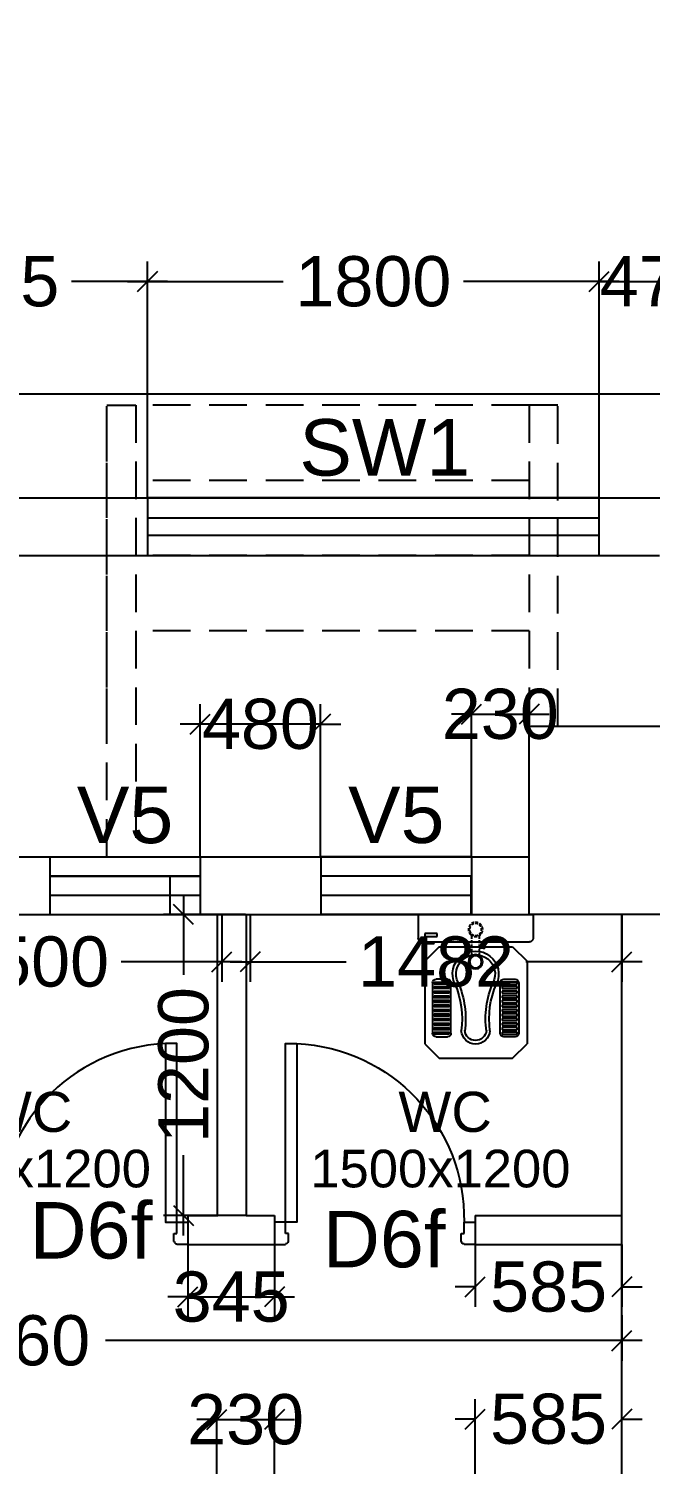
# Model space of a CAD drawing. Extents: x 6345096 to 6738923, y -6490958 to -6305885.
# Drawn here: x 6644146 to 6646623, y -6421835 to -6416114 of the extents above; entities that cross this region are included whole.
import ezdxf
from ezdxf.enums import TextEntityAlignment as Align

# ---------------------------------------------------------------- set-up
doc = ezdxf.new("R2010")
doc.units = 0
doc.header["$LTSCALE"] = 600
doc.header["$MEASUREMENT"] = 0
doc.header["$PDMODE"] = 35
doc.linetypes.add('DASHED', pattern=[0.75, 0.5, -0.25])
doc.linetypes.add('HIDDEN', pattern=[0.375, 0.25, -0.125])
doc.layers.get('0').update_dxf_attribs({"linetype": 'CONTINUOUS'})
doc.layers.get('Defpoints').update_dxf_attribs({"linetype": 'CONTINUOUS'})
for name, color, linetype in [('8', 8, 'CONTINUOUS'), ('DIM-TEXT', 8, 'CONTINUOUS'), ('DOOR', 32, 'CONTINUOUS'), ('Fixed Glass', 171, 'CONTINUOUS'), ('HS', 251, 'CONTINUOUS'), ('joinery', 7, 'CONTINUOUS'), ('LA-column', 3, 'CONTINUOUS'), ('Room Dim', 1, 'CONTINUOUS'), ('Staircase', 7, 'CONTINUOUS'), ('T Wall', 8, 'CONTINUOUS'), ('TEXT', 6, 'CONTINUOUS'), ('toi-fix', 46, 'CONTINUOUS'), ('Walls', 7, 'CONTINUOUS'), ('WIN', 151, 'CONTINUOUS'), ('Working Dim', 5, 'CONTINUOUS')]:
    doc.layers.add(name, color=color, linetype=linetype)
doc.styles.add('ari', font='arial.ttf')
doc.styles.add('ARIAL', font='arial.ttf')
doc.styles.add('RT', font='romant.shx')
doc.dimstyles.new('int. dim', dxfattribs={"dimtxt": 200, "dimasz": 80, "dimexe": 80, "dimexo": 0, "dimgap": 70, "dimtad": 0, "dimdec": 0, "dimzin": 12, "dimdsep": 46, "dimtxsty": 'ari', "dimblk": 'OBLIQUE', "dimcen": 2, "dimdle": 80, "dimclrd": 256, "dimclre": 256, "dimclrt": 6, "dimadec": 0, "dimazin": 0, "dimtfac": 1, "dimtdec": 0, "dimtix": 1, "dimtmove": 2, "dimatfit": 3, "dimfxl": 1, "dimtolj": 1, "dimtzin": 0, "dimlwd": -1, "dimlwe": -1, "dimarcsym": 0})
doc.dimstyles.new('TEXT', dxfattribs={"dimscale": 0, "dimtxt": 600, "dimasz": 300, "dimexe": 300, "dimexo": 30, "dimgap": 50, "dimtad": 0, "dimdec": 0, "dimzin": 0, "dimdsep": 46, "dimtxsty": 'RT', "dimblk": 'OBLIQUE', "dimcen": 0.09, "dimdle": 300, "dimclrd": 256, "dimclre": 256, "dimclrt": 170, "dimadec": 0, "dimazin": 0, "dimtfac": 1, "dimtdec": 0, "dimtofl": 0, "dimtmove": 2, "dimatfit": 3, "dimfxl": 1, "dimfrac": 2, "dimtolj": 1, "dimtzin": 0, "dimlwd": -1, "dimlwe": -1, "dimarcsym": 0})

# ---------------------------------------------------------------- blocks, each defined once
blk = doc.blocks.new('_Oblique')
at = {"color": 0, "linetype": 'ByBlock', "lineweight": -2}
blk.add_line((-0.5, -0.5), (0.5, 0.5), dxfattribs=at)
blk = doc.blocks.new('*D1284')
at = {"layer": 'Defpoints', "color": 0, "linetype": 'Continuous', "transparency": 16777216}
for p in [(6610879.4, -6414393.6, 22), (6651939.6, -6414394.7, -1), (6610879.4, -6415444.2)]:
    blk.add_point(p, dxfattribs=at)
at = {"layer": 'DIM-TEXT', "transparency": 16777216}
for p, q in [((6610879.4, -6414393.6), (6610879.4, -6415744.2)), ((6651939.6, -6414394.7), (6651939.6, -6415744.2)), ((6610579.4, -6415444.2), (6622377.9, -6415444.2)), ((6652239.6, -6415444.2), (6640441, -6415444.2))]:
    blk.add_line(p, q, dxfattribs=at)
at = {"layer": 'DIM-TEXT', "linetype": 'Continuous', "transparency": 16777216, "xscale": 300, "yscale": 300, "zscale": 300, "rotation": 180}
blk.add_blockref('_Oblique', (6610879.4, -6415444.2), dxfattribs=at)
at = {"layer": 'DIM-TEXT', "linetype": 'Continuous', "transparency": 16777216, "xscale": 300, "yscale": 300, "zscale": 300}
blk.add_blockref('_Oblique', (6651939.6, -6415444.2), dxfattribs=at)
at = {"layer": 'DIM-TEXT', "color": 170, "linetype": 'Continuous', "transparency": 16777216, "insert": (6631409.5, -6415444.2), "char_height": 750, "attachment_point": 5, "style": 'ari'}
blk.add_mtext('\\A1;{\\H1.067x;I.P. REGISTRATION & PHARMACY}', dxfattribs=at)
blk = doc.blocks.new('*D2385')
at = {"layer": 'Defpoints', "color": 0, "linetype": 'Continuous', "transparency": 16777216}
for p in [(6610879.6, -6417570.1), (6651939.6, -6418893.7, -2.1), (6610879.6, -6419423.7, -0.3)]:
    blk.add_point(p, dxfattribs=at)
at = {"layer": 'DIM-TEXT', "transparency": 16777216}
for p, q in [((6610879.6, -6419423.7), (6610879.6, -6417270.1)), ((6651939.6, -6418893.7), (6651939.6, -6417270.1)), ((6610579.6, -6417570.1), (6625608.3, -6417570.1)), ((6652239.6, -6417570.1), (6637210.9, -6417570.1))]:
    blk.add_line(p, q, dxfattribs=at)
at = {"layer": 'DIM-TEXT', "linetype": 'Continuous', "transparency": 16777216, "xscale": 300, "yscale": 300, "zscale": 300, "rotation": 180}
blk.add_blockref('_Oblique', (6610879.6, -6417570.1), dxfattribs=at)
at = {"layer": 'DIM-TEXT', "linetype": 'Continuous', "transparency": 16777216, "xscale": 300, "yscale": 300, "zscale": 300}
blk.add_blockref('_Oblique', (6651939.6, -6417570.1), dxfattribs=at)
at = {"layer": 'DIM-TEXT', "color": 170, "linetype": 'Continuous', "transparency": 16777216, "insert": (6631409.6, -6417570.1), "char_height": 750, "attachment_point": 5, "style": 'ari'}
blk.add_mtext('\\A1;{\\H1.067x;OPD - ORTHOPEDICS}', dxfattribs=at)
blk = doc.blocks.new('A$C782D609A')
at = {"layer": 'WIN', "linetype": 'Continuous'}
for p, q in [((-300, 230), (300, 230)), ((-300, 230), (-300, 0)), ((300, 230), (300, 0)), ((-300, 0), (300, 0))]:
    blk.add_line(p, q, dxfattribs=at)
at = {"layer": 'WIN', "linetype": 'DASHED', "ltscale": 300}
for p, q in [((-300, 153.3), (300, 153.3)), ((-300, 76.7), (300, 76.7))]:
    blk.add_line(p, q, dxfattribs=at)
blk = doc.blocks.new('*D2389')
at = {"layer": 'Defpoints', "color": 0, "transparency": 16777216}
for p in [(6644619.5, -6417121.5), (6643294.5, -6417983.7), (6644619.5, -6417983.7)]:
    blk.add_point(p, dxfattribs=at)
at = {"layer": 'Working Dim', "transparency": 16777216}
for p, q in [((6643294.5, -6417983.7), (6643294.5, -6417041.5)), ((6644619.5, -6417983.7), (6644619.5, -6417041.5)), ((6643214.5, -6417121.5), (6643597, -6417121.5)), ((6644699.5, -6417121.5), (6644317, -6417121.5))]:
    blk.add_line(p, q, dxfattribs=at)
at = {"layer": 'Working Dim', "transparency": 16777216, "xscale": 80, "yscale": 80, "zscale": 80, "rotation": 180}
blk.add_blockref('_Oblique', (6643294.5, -6417121.5), dxfattribs=at)
at = {"layer": 'Working Dim', "transparency": 16777216, "xscale": 80, "yscale": 80, "zscale": 80}
blk.add_blockref('_Oblique', (6644619.5, -6417121.5), dxfattribs=at)
at = {"layer": 'Working Dim', "color": 6, "transparency": 16777216, "insert": (6643957, -6417121.5), "char_height": 200, "attachment_point": 5, "style": 'ari'}
blk.add_mtext('\\A1;1325', dxfattribs=at)
blk = doc.blocks.new('*D2390')
at = {"layer": 'Defpoints', "color": 0, "transparency": 16777216}
for p in [(6646419.5, -6417121.5), (6644619.5, -6417983.7), (6646419.5, -6417983.7)]:
    blk.add_point(p, dxfattribs=at)
at = {"layer": 'Working Dim', "transparency": 16777216}
for p, q in [((6644619.5, -6417983.7), (6644619.5, -6417041.5)), ((6646419.5, -6417983.7), (6646419.5, -6417041.5)), ((6644539.5, -6417121.5), (6645160.6, -6417121.5)), ((6646499.5, -6417121.5), (6645878.4, -6417121.5))]:
    blk.add_line(p, q, dxfattribs=at)
at = {"layer": 'Working Dim', "transparency": 16777216, "xscale": 80, "yscale": 80, "zscale": 80, "rotation": 180}
blk.add_blockref('_Oblique', (6644619.5, -6417121.5), dxfattribs=at)
at = {"layer": 'Working Dim', "transparency": 16777216, "xscale": 80, "yscale": 80, "zscale": 80}
blk.add_blockref('_Oblique', (6646419.5, -6417121.5), dxfattribs=at)
at = {"layer": 'Working Dim', "color": 6, "transparency": 16777216, "insert": (6645519.5, -6417121.5), "char_height": 200, "attachment_point": 5, "style": 'ari'}
blk.add_mtext('\\A1;1800', dxfattribs=at)
blk = doc.blocks.new('*D2391')
at = {"layer": 'Defpoints', "color": 0, "transparency": 16777216}
for p in [(6646889.5, -6417121.5), (6646419.5, -6417983.7), (6646889.5, -6417983.7)]:
    blk.add_point(p, dxfattribs=at)
at = {"layer": 'Working Dim', "transparency": 16777216}
for p, q in [((6646419.5, -6417983.7), (6646419.5, -6417041.5)), ((6646889.5, -6417983.7), (6646889.5, -6417041.5)), ((6646419.5, -6417121.5), (6646339.5, -6417121.5)), ((6646419.5, -6417121.5), (6646889.5, -6417121.5)), ((6646889.5, -6417121.5), (6646969.5, -6417121.5))]:
    blk.add_line(p, q, dxfattribs=at)
at = {"layer": 'Working Dim', "transparency": 16777216, "xscale": 80, "yscale": 80, "zscale": 80}
blk.add_blockref('_Oblique', (6646419.5, -6417121.5), dxfattribs=at)
at = {"layer": 'Working Dim', "transparency": 16777216, "xscale": 80, "yscale": 80, "zscale": 80, "rotation": 180}
blk.add_blockref('_Oblique', (6646889.5, -6417121.5), dxfattribs=at)
at = {"layer": 'Working Dim', "color": 6, "transparency": 16777216, "insert": (6646654.5, -6417121.5), "char_height": 200, "attachment_point": 5, "style": 'ari'}
blk.add_mtext('\\A1;470', dxfattribs=at)
blk = doc.blocks.new('A$C2CD672AE')
at = {"layer": 'Staircase', "color": 8, "linetype": 'HIDDEN'}
for p, q in [((115821.1, 38810.2, 2.3), (114253.4, 38810.2, 2.3)), ((115821.1, 38510.2, 2.3), (114253.4, 38510.2, 2.3)), ((115821.1, 38210.2, 2.3), (114253.4, 38210.2, 2.3)), ((115821.1, 37910.2, 2.3), (114253.4, 37910.2, 2.3))]:
    blk.add_line(p, q, dxfattribs=at)
at = {"layer": 'Staircase', "color": 8, "linetype": 'HIDDEN', "elevation": 2.3}
for points in [[(114138.4, 37010.2), (114138.4, 38810.2), (114253.4, 38810.2), (114253.4, 37010.2)], [(114138.4, 37530.2), (114138.4, 38810.2), (114253.4, 38810.2), (114253.4, 37530.2)], [(115936.1, 37530.2), (115936.1, 38810.2), (115821.1, 38810.2), (115821.1, 37530.2)]]:
    blk.add_lwpolyline(points, dxfattribs=at)
at = {"layer": 'Walls', "color": 8, "linetype": 'HIDDEN'}
for p, q in [((113635.3, 37010.2), (114389.9, 37010.2)), ((114389.9, 36780.2), (114389.9, 37010.2)), ((115589.9, 37010.2), (115820.1, 37010.2)), ((115589.9, 36780.2), (115589.9, 37010.2)), ((113635.3, 36780.2), (114389.9, 36780.2)), ((115589.9, 36780.2), (115820.1, 36780.2))]:
    blk.add_line(p, q, dxfattribs=at)
blk = doc.blocks.new('Z$W@#1841')
at = {"layer": 'DOOR'}
for p, q in [((-267.6, -167.4), (-317.3, -167.4)), ((-317.3, -167.4), (-317.3, -267.4)), ((-267.6, -217.9), (-267.6, -167.4)), ((533, -217.9), (533, -167.4)), ((533, -167.4), (582.7, -167.4)), ((582.7, -167.4), (582.7, -267.4)), ((-254.1, -217.9), (-267.6, -217.9)), ((-254.1, -253.9), (-256.3, -253.9)), ((-254.1, -253.9), (-254.1, -217.9)), ((519.5, -253.9), (519.5, -217.9)), ((519.5, -217.9), (533, -217.9)), ((519.5, -253.9), (521.7, -253.9)), ((-317.3, -267.4), (-267.6, -267.4)), ((-267.6, -267.4), (-267.6, -265.2)), ((533, -267.4), (533, -265.2)), ((582.7, -267.4), (533, -267.4))]:
    blk.add_line(p, q, dxfattribs=at)
blk.add_lwpolyline([(482.5, 633.2), (482.5, -167.4), (533, -167.4), (533, 633.2)], close=True, dxfattribs=at)
at = {"layer": 'DOOR', "color": 145}
blk.add_arc((518.4, -152.1), 786.1, 92.61772, 181.11293, dxfattribs=at)
at = {"layer": 'DOOR'}
for centre, start, end in [((-267.6, -253.9), 270, 0), ((533, -253.9), 180, 270)]:
    blk.add_arc(centre, 11.2, start, end, dxfattribs=at)
blk = doc.blocks.new('A$C37B60793')
at = {"layer": 'toi-fix', "color": 8}
for p, q in [((0, 303.1), (127, 303.1)), ((0, -306.5), (0, 303.1)), ((146, -287.4), (146, 284.1)), ((171.2, 195), (247.4, 271.2)), ((247.4, 271.2), (685.9, 271.2)), ((762.1, 195), (685.9, 271.2)), ((171.2, -195.4), (171.2, 195)), ((343.3, 148.1), (343.3, 207.9)), ((358.5, 218.7), (358.5, 139.2)), ((369.5, 218.7), (358.5, 218.7)), ((362.3, 226.9), (630.5, 226.9)), ((369.5, 139.2), (369.5, 218.7)), ((382.7, 218.7), (382.7, 139.2)), ((393.7, 218.7), (382.7, 218.7)), ((393.7, 139.2), (393.7, 218.7)), ((406.9, 218.7), (406.9, 139.2)), ((417.9, 218.7), (406.9, 218.7)), ((417.9, 139.2), (417.9, 218.7)), ((431, 218.7), (431, 139.2)), ((442.1, 218.7), (431, 218.7)), ((442.1, 139.2), (442.1, 218.7)), ((455.2, 218.7), (455.2, 139.2)), ((466.3, 218.7), (455.2, 218.7)), ((466.3, 139.2), (466.3, 218.7)), ((479.4, 218.7), (479.4, 139.2)), ((490.5, 218.7), (479.4, 218.7)), ((490.5, 139.2), (490.5, 218.7)), ((503.6, 218.7), (503.6, 139.2)), ((514.6, 218.7), (503.6, 218.7)), ((514.6, 139.2), (514.6, 218.7)), ((527.8, 218.7), (527.8, 139.2)), ((538.8, 218.7), (527.8, 218.7)), ((538.8, 139.2), (538.8, 218.7)), ((552, 218.7), (552, 139.2)), ((563, 218.7), (552, 218.7)), ((563, 139.2), (563, 218.7)), ((576.2, 218.7), (576.2, 139.2)), ((587.2, 218.7), (576.2, 218.7)), ((587.2, 139.2), (587.2, 218.7)), ((600.4, 218.7), (600.4, 139.2)), ((611.4, 218.7), (600.4, 218.7)), ((611.4, 139.2), (611.4, 218.7)), ((624.5, 218.7), (624.5, 139.2)), ((635.6, 218.7), (624.5, 218.7)), ((635.6, 139.2), (635.6, 218.7)), ((649.5, 207.9), (649.5, 148.1)), ((762.1, -195.4), (762.1, 195)), ((358.5, 139.2), (369.5, 139.2)), ((630.5, 129.1), (362.3, 129.1)), ((382.7, 139.2), (393.7, 139.2)), ((406.9, 139.2), (417.9, 139.2)), ((431, 139.2), (442.1, 139.2)), ((455.2, 139.2), (466.3, 139.2)), ((479.4, 139.2), (490.5, 139.2)), ((503.6, 139.2), (514.6, 139.2)), ((527.8, 139.2), (538.8, 139.2)), ((552, 139.2), (563, 139.2)), ((576.2, 139.2), (587.2, 139.2)), ((600.4, 139.2), (611.4, 139.2)), ((624.5, 139.2), (635.6, 139.2)), ((343.3, -151.5), (343.3, -211.2)), ((358.5, -222), (358.5, -142.6)), ((358.5, -142.6), (369.5, -142.6)), ((630.5, -132.4), (362.3, -132.4)), ((369.5, -142.6), (369.5, -222)), ((382.7, -222), (382.7, -142.6)), ((382.7, -142.6), (393.7, -142.6)), ((393.7, -142.6), (393.7, -222)), ((406.9, -222), (406.9, -142.6)), ((406.9, -142.6), (417.9, -142.6)), ((417.9, -142.6), (417.9, -222)), ((431, -222), (431, -142.6)), ((431, -142.6), (442.1, -142.6)), ((442.1, -142.6), (442.1, -222)), ((455.2, -222), (455.2, -142.6)), ((455.2, -142.6), (466.3, -142.6)), ((466.3, -142.6), (466.3, -222)), ((479.4, -222), (479.4, -142.6)), ((479.4, -142.6), (490.5, -142.6)), ((490.5, -142.6), (490.5, -222)), ((503.6, -222), (503.6, -142.6)), ((503.6, -142.6), (514.6, -142.6)), ((514.6, -142.6), (514.6, -222)), ((527.8, -222), (527.8, -142.6)), ((527.8, -142.6), (538.8, -142.6)), ((538.8, -142.6), (538.8, -222)), ((552, -222), (552, -142.6)), ((552, -142.6), (563, -142.6)), ((563, -142.6), (563, -222)), ((576.2, -222), (576.2, -142.6)), ((576.2, -142.6), (587.2, -142.6)), ((587.2, -142.6), (587.2, -222)), ((600.4, -222), (600.4, -142.6)), ((600.4, -142.6), (611.4, -142.6)), ((611.4, -142.6), (611.4, -222)), ((624.5, -222), (624.5, -142.6)), ((624.5, -142.6), (635.6, -142.6)), ((635.6, -142.6), (635.6, -222)), ((649.5, -211.2), (649.5, -151.5)), ((117.8, -205), (100.3, -205)), ((100.3, -205), (100.3, -270.7)), ((117.8, -270.7), (117.8, -205)), ((153.7, -221.4), (147.5, -221.4)), ((147.5, -221.4), (147.5, -276.8)), ((153.7, -276.8), (153.7, -221.4)), ((171.2, -195.4), (247.4, -271.6)), ((369.5, -222), (358.5, -222)), ((393.7, -222), (382.7, -222)), ((417.9, -222), (406.9, -222)), ((442.1, -222), (431, -222)), ((466.3, -222), (455.2, -222)), ((490.5, -222), (479.4, -222)), ((514.6, -222), (503.6, -222)), ((538.8, -222), (527.8, -222)), ((563, -222), (552, -222)), ((587.2, -222), (576.2, -222)), ((611.4, -222), (600.4, -222)), ((635.6, -222), (624.5, -222)), ((685.9, -271.6), (762.1, -195.4)), ((100.3, -270.7), (117.8, -270.7)), ((147.5, -276.8), (153.7, -276.8)), ((247.4, -271.6), (685.9, -271.6)), ((362.3, -230.3), (630.5, -230.3)), ((0, -306.5), (127, -306.5))]:
    blk.add_line(p, q, dxfattribs=at)
at = {"layer": 'toi-fix', "color": 8, "linetype": 'HIDDEN', "ltscale": 0.1}
for p, q in [((219.3, 19), (111.7, 19)), ((219.3, -22.3), (111.7, -22.3))]:
    blk.add_line(p, q, dxfattribs=at)
at = {"layer": 'toi-fix', "color": 8, "extrusion": (0, 0, -1)}
for centre, major_axis, start_param, end_param in [((127, 284.1), (-13.5, -13.5), 2.356194, 3.926991), ((362.3, 207.9), (13.5, -13.5), 2.356194, 3.926991), ((630.5, 207.9), (-13.5, -13.5), 2.356194, 3.926991), ((316.3, -1.7), (0, -122.2), -0.449608, 3.591264), ((316.3, -1.7), (0, -103.2), -0.449671, 3.591202), ((362.3, 148.1), (-13.5, -13.5), -0.785398, 0.785398), ((554, 536.4), (-29.4, -484.3), -0.19615, 0.346746), ((554, 536.4), (-11.6, -466), -0.160496, 0.3824), ((630.5, 148.1), (-13.5, -13.5), 3.926991, 5.497787), ((251.3, -1.7), (-26.9, -26.9), 0.785398, 7.068583), ((251.3, -1.7), (-22.5, -22.5), 0.785398, 7.068583), ((611.1, -1.7), (40.6, -40.6), 4.005105, 6.990469), ((611.1, -1.7), (-54, -54), 2.434309, 5.419673), ((554, -539.7), (29.4, -484.3), 2.794864, 3.33776), ((554, -539.7), (11.6, -466), 2.7592, 3.302095), ((362.3, -151.5), (13.5, -13.5), 2.356194, 3.926991), ((630.5, -151.5), (13.5, -13.5), 3.926991, 5.497787), ((362.3, -211.2), (-13.5, -13.5), -0.785398, 0.785398), ((630.5, -211.2), (13.5, -13.5), 5.497787, 7.068583), ((127, -287.4), (13.5, -13.5), 5.497787, 7.068583)]:
    blk.add_ellipse(centre, major_axis=major_axis, ratio=1, start_param=start_param, end_param=end_param, dxfattribs=at)
at = {"layer": 'toi-fix', "color": 8, "linetype": 'HIDDEN', "ltscale": 0.1, "extrusion": (0, 0, -1)}
for major_axis, start_param, end_param in [((26.9, -26.9), 2.356194490188911, 8.639379797368496), ((22.5, -22.5), 2.356194490188169, 8.639379797367756)]:
    blk.add_ellipse((79.7, -1.7), major_axis=major_axis, ratio=1, start_param=start_param, end_param=end_param, dxfattribs=at)
blk = doc.blocks.new('*D2556')
at = {"layer": 'Defpoints', "color": 0, "transparency": 16777216}
for p in [(6645028.3, -6419643.8, 4.8), (6646510.3, -6419643.8), (6645028.3, -6419832.6)]:
    blk.add_point(p, dxfattribs=at)
at = {"layer": 'Working Dim', "transparency": 16777216}
for p, q in [((6645028.3, -6419643.8), (6645028.3, -6419912.6)), ((6646510.3, -6419643.8), (6646510.3, -6419912.6)), ((6644948.3, -6419832.6), (6645411.1, -6419832.6)), ((6646590.3, -6419832.6), (6646127.5, -6419832.6))]:
    blk.add_line(p, q, dxfattribs=at)
at = {"layer": 'Working Dim', "transparency": 16777216, "xscale": 80, "yscale": 80, "zscale": 80, "rotation": 180}
blk.add_blockref('_Oblique', (6645028.3, -6419832.6), dxfattribs=at)
at = {"layer": 'Working Dim', "transparency": 16777216, "xscale": 80, "yscale": 80, "zscale": 80}
blk.add_blockref('_Oblique', (6646510.3, -6419832.6), dxfattribs=at)
at = {"layer": 'Working Dim', "color": 6, "transparency": 16777216, "insert": (6645769.3, -6419832.6), "char_height": 200, "attachment_point": 5, "style": 'ari'}
blk.add_mtext('\\A1;1482', dxfattribs=at)
blk = doc.blocks.new('*D2557')
at = {"layer": 'Defpoints', "color": 0, "transparency": 16777216}
for p in [(6644763.3, -6419643.8), (6645010.3, -6419643.8, 4.8), (6645012.3, -6420843.8, 4.8)]:
    blk.add_point(p, dxfattribs=at)
at = {"layer": 'Working Dim', "transparency": 16777216}
for p, q in [((6644763.3, -6419563.8), (6644763.3, -6419884.9)), ((6645010.3, -6419643.8), (6644683.3, -6419643.8)), ((6644763.3, -6420923.8), (6644763.3, -6420602.7)), ((6645012.3, -6420843.8), (6644683.3, -6420843.8))]:
    blk.add_line(p, q, dxfattribs=at)
at = {"layer": 'Working Dim', "transparency": 16777216, "xscale": 80, "yscale": 80, "zscale": 80}
for p, rotation in [((6644763.3, -6419643.8), 90), ((6644763.3, -6420843.8), 270)]:
    blk.add_blockref('_Oblique', p, dxfattribs=dict(at, rotation=rotation))
at = {"layer": 'Working Dim', "color": 6, "transparency": 16777216, "insert": (6644763.3, -6420243.8), "char_height": 200, "attachment_point": 5, "rotation": 90, "style": 'ari'}
blk.add_mtext('\\A1;1200', dxfattribs=at)
blk = doc.blocks.new('*D2558')
at = {"layer": 'Defpoints', "color": 0, "transparency": 16777216}
for p in [(6643395.3, -6419643.8, 4.8), (6644915.3, -6419643.8, 4.8), (6643395.3, -6419832.6)]:
    blk.add_point(p, dxfattribs=at)
at = {"layer": 'Working Dim', "transparency": 16777216}
for p, q in [((6643395.3, -6419643.8), (6643395.3, -6419912.6)), ((6644915.3, -6419643.8), (6644915.3, -6419912.6)), ((6643315.3, -6419832.6), (6643796.4, -6419832.6)), ((6644995.3, -6419832.6), (6644514.2, -6419832.6))]:
    blk.add_line(p, q, dxfattribs=at)
at = {"layer": 'Working Dim', "transparency": 16777216, "xscale": 80, "yscale": 80, "zscale": 80, "rotation": 180}
blk.add_blockref('_Oblique', (6643395.3, -6419832.6), dxfattribs=at)
at = {"layer": 'Working Dim', "transparency": 16777216, "xscale": 80, "yscale": 80, "zscale": 80}
blk.add_blockref('_Oblique', (6644915.3, -6419832.6), dxfattribs=at)
at = {"layer": 'Working Dim', "color": 6, "transparency": 16777216, "insert": (6644155.3, -6419832.6), "char_height": 200, "attachment_point": 5, "style": 'ari'}
blk.add_mtext('\\A1;1500', dxfattribs=at)
blk = doc.blocks.new('*D2559')
at = {"layer": 'Defpoints', "color": 0, "transparency": 16777216}
for p in [(6641650.1, -6421266.3, 5.1), (6646510.3, -6421241, 5.5), (6641650.1, -6421342.3)]:
    blk.add_point(p, dxfattribs=at)
at = {"layer": 'Working Dim', "transparency": 16777216}
for p, q in [((6641650.1, -6421266.3), (6641650.1, -6421422.3)), ((6646510.3, -6421241), (6646510.3, -6421422.3)), ((6641570.1, -6421342.3), (6643707.9, -6421342.3)), ((6646590.3, -6421342.3), (6644452.5, -6421342.3))]:
    blk.add_line(p, q, dxfattribs=at)
at = {"layer": 'Working Dim', "transparency": 16777216, "xscale": 80, "yscale": 80, "zscale": 80, "rotation": 180}
blk.add_blockref('_Oblique', (6641650.1, -6421342.3), dxfattribs=at)
at = {"layer": 'Working Dim', "transparency": 16777216, "xscale": 80, "yscale": 80, "zscale": 80}
blk.add_blockref('_Oblique', (6646510.3, -6421342.3), dxfattribs=at)
at = {"layer": 'Working Dim', "color": 6, "transparency": 16777216, "insert": (6644080.2, -6421342.3), "char_height": 200, "attachment_point": 5, "style": 'ari'}
blk.add_mtext('\\A1;4860', dxfattribs=at)
blk = doc.blocks.new('*D2565')
at = {"layer": 'Defpoints', "color": 0, "transparency": 16777216}
for p in [(6645125.3, -6421656.8), (6644895.3, -6421883.8, 4.8), (6645125.3, -6421883.8, 4.8)]:
    blk.add_point(p, dxfattribs=at)
at = {"layer": 'Working Dim', "transparency": 16777216}
for p, q in [((6644895.3, -6421883.8), (6644895.3, -6421576.8)), ((6645125.3, -6421883.8), (6645125.3, -6421576.8)), ((6644895.3, -6421656.8), (6644815.3, -6421656.8)), ((6644895.3, -6421656.8), (6645125.3, -6421656.8)), ((6645125.3, -6421656.8), (6645205.3, -6421656.8))]:
    blk.add_line(p, q, dxfattribs=at)
at = {"layer": 'Working Dim', "transparency": 16777216, "xscale": 80, "yscale": 80, "zscale": 80}
blk.add_blockref('_Oblique', (6644895.3, -6421656.8), dxfattribs=at)
at = {"layer": 'Working Dim', "transparency": 16777216, "xscale": 80, "yscale": 80, "zscale": 80, "rotation": 180}
blk.add_blockref('_Oblique', (6645125.3, -6421656.8), dxfattribs=at)
at = {"layer": 'Working Dim', "color": 6, "transparency": 16777216, "insert": (6645010.3, -6421656.8), "char_height": 200, "attachment_point": 5, "style": 'ari'}
blk.add_mtext('\\A1;230', dxfattribs=at)
blk = doc.blocks.new('*D2566')
at = {"layer": 'Defpoints', "color": 0, "transparency": 16777216}
for p in [(6645925.2, -6421654.9), (6645925.2, -6421883.8, 4.8), (6646510.3, -6421883.8, 4.8)]:
    blk.add_point(p, dxfattribs=at)
at = {"layer": 'Working Dim', "transparency": 16777216}
for p, q in [((6645925.2, -6421883.8), (6645925.2, -6421574.9)), ((6646510.3, -6421883.8), (6646510.3, -6421574.9)), ((6645925.2, -6421654.9), (6645845.2, -6421654.9)), ((6645925.2, -6421654.9), (6645926, -6421654.9)), ((6646510.3, -6421654.9), (6646509.4, -6421654.9)), ((6646510.3, -6421654.9), (6646590.3, -6421654.9))]:
    blk.add_line(p, q, dxfattribs=at)
at = {"layer": 'Working Dim', "transparency": 16777216, "xscale": 80, "yscale": 80, "zscale": 80}
blk.add_blockref('_Oblique', (6645925.2, -6421654.9), dxfattribs=at)
at = {"layer": 'Working Dim', "transparency": 16777216, "xscale": 80, "yscale": 80, "zscale": 80, "rotation": 180}
blk.add_blockref('_Oblique', (6646510.3, -6421654.9), dxfattribs=at)
at = {"layer": 'Working Dim', "color": 6, "transparency": 16777216, "insert": (6646217.7, -6421654.9), "char_height": 200, "attachment_point": 5, "style": 'ari'}
blk.add_mtext('\\A1;585', dxfattribs=at)
blk = doc.blocks.new('*D2568')
at = {"layer": 'Defpoints', "color": 0, "transparency": 16777216}
for p in [(6644780.3, -6420958.8, 4.8), (6645125.3, -6420958.8, 4.8), (6645125.3, -6421168)]:
    blk.add_point(p, dxfattribs=at)
at = {"layer": 'Working Dim', "transparency": 16777216}
for p, q in [((6644780.3, -6420958.8), (6644780.3, -6421248)), ((6645125.3, -6420958.8), (6645125.3, -6421248)), ((6644780.3, -6421168), (6644700.3, -6421168)), ((6644780.3, -6421168), (6645125.3, -6421168)), ((6645125.3, -6421168), (6645205.3, -6421168))]:
    blk.add_line(p, q, dxfattribs=at)
at = {"layer": 'Working Dim', "transparency": 16777216, "xscale": 80, "yscale": 80, "zscale": 80}
blk.add_blockref('_Oblique', (6644780.3, -6421168), dxfattribs=at)
at = {"layer": 'Working Dim', "transparency": 16777216, "xscale": 80, "yscale": 80, "zscale": 80, "rotation": 180}
blk.add_blockref('_Oblique', (6645125.3, -6421168), dxfattribs=at)
at = {"layer": 'Working Dim', "color": 6, "transparency": 16777216, "insert": (6644952.8, -6421168), "char_height": 200, "attachment_point": 5, "style": 'ari'}
blk.add_mtext('\\A1;345', dxfattribs=at)
blk = doc.blocks.new('*D2569')
at = {"layer": 'Defpoints', "color": 0, "transparency": 16777216}
for p in [(6645925.3, -6420958.8, 4.8), (6646510.3, -6420958.8, 4.8), (6646510.3, -6421128.1)]:
    blk.add_point(p, dxfattribs=at)
at = {"layer": 'Working Dim', "transparency": 16777216}
for p, q in [((6645925.3, -6420958.8), (6645925.3, -6421208.1)), ((6646510.3, -6420958.8), (6646510.3, -6421208.1)), ((6645925.3, -6421128.1), (6645845.3, -6421128.1)), ((6645925.3, -6421128.1), (6645926.1, -6421128.1)), ((6646510.3, -6421128.1), (6646509.5, -6421128.1)), ((6646510.3, -6421128.1), (6646590.3, -6421128.1))]:
    blk.add_line(p, q, dxfattribs=at)
at = {"layer": 'Working Dim', "transparency": 16777216, "xscale": 80, "yscale": 80, "zscale": 80}
blk.add_blockref('_Oblique', (6645925.3, -6421128.1), dxfattribs=at)
at = {"layer": 'Working Dim', "transparency": 16777216, "xscale": 80, "yscale": 80, "zscale": 80, "rotation": 180}
blk.add_blockref('_Oblique', (6646510.3, -6421128.1), dxfattribs=at)
at = {"layer": 'Working Dim', "color": 6, "transparency": 16777216, "insert": (6646217.8, -6421128.1), "char_height": 200, "attachment_point": 5, "style": 'ari'}
blk.add_mtext('\\A1;585', dxfattribs=at)
blk = doc.blocks.new('*D2574')
at = {"layer": 'Defpoints', "color": 0, "transparency": 16777216}
for p in [(6644829.4, -6418885.3), (6644829.4, -6419413.7), (6645309.2, -6419413.7)]:
    blk.add_point(p, dxfattribs=at)
at = {"layer": 'Working Dim', "transparency": 16777216}
for p, q in [((6644829.4, -6419413.7), (6644829.4, -6418805.3)), ((6645309.2, -6419413.7), (6645309.2, -6418805.3)), ((6644829.4, -6418885.3), (6644749.4, -6418885.3)), ((6645309.2, -6418885.3), (6644829.4, -6418885.3)), ((6645309.2, -6418885.3), (6645389.2, -6418885.3))]:
    blk.add_line(p, q, dxfattribs=at)
at = {"layer": 'Working Dim', "transparency": 16777216, "xscale": 80, "yscale": 80, "zscale": 80}
blk.add_blockref('_Oblique', (6644829.4, -6418885.3), dxfattribs=at)
at = {"layer": 'Working Dim', "transparency": 16777216, "xscale": 80, "yscale": 80, "zscale": 80, "rotation": 180}
blk.add_blockref('_Oblique', (6645309.2, -6418885.3), dxfattribs=at)
at = {"layer": 'Working Dim', "color": 6, "transparency": 16777216, "insert": (6645069.3, -6418885.3), "char_height": 200, "attachment_point": 5, "style": 'ari'}
blk.add_mtext('\\A1;480', dxfattribs=at)
blk = doc.blocks.new('*D2575')
at = {"layer": 'Defpoints', "color": 0, "transparency": 16777216}
for p in [(6646140.5, -6418845.5), (6645910.3, -6419413.2, 5.1), (6646140.5, -6419413.2, 2.3)]:
    blk.add_point(p, dxfattribs=at)
at = {"layer": 'Working Dim', "transparency": 16777216}
for p, q in [((6645910.3, -6419413.2), (6645910.3, -6418765.5)), ((6646140.5, -6419413.2), (6646140.5, -6418765.5)), ((6645910.3, -6418845.5), (6645830.3, -6418845.5)), ((6645910.3, -6418845.5), (6646140.5, -6418845.5)), ((6646140.5, -6418845.5), (6646220.5, -6418845.5))]:
    blk.add_line(p, q, dxfattribs=at)
at = {"layer": 'Working Dim', "transparency": 16777216, "xscale": 80, "yscale": 80, "zscale": 80}
blk.add_blockref('_Oblique', (6645910.3, -6418845.5), dxfattribs=at)
at = {"layer": 'Working Dim', "transparency": 16777216, "xscale": 80, "yscale": 80, "zscale": 80, "rotation": 180}
blk.add_blockref('_Oblique', (6646140.5, -6418845.5), dxfattribs=at)
at = {"layer": 'Working Dim', "color": 6, "transparency": 16777216, "insert": (6646025.4, -6418845.5), "char_height": 200, "attachment_point": 5, "style": 'ari'}
blk.add_mtext('\\A1;230', dxfattribs=at)

msp = doc.modelspace()

# ---------------------------------------------------------------- linework, layer by layer
at = {"layer": 'Fixed Glass'}
for points in [[(6646419.483, -6417983.663), (6644619.483, -6417983.663), (6644619.483, -6418213.663), (6646419.483, -6418213.663)], [(6646419.483, -6418065.004), (6644619.483, -6418065.004), (6644619.483, -6418132.322), (6646419.483, -6418132.322)]]:
    msp.add_lwpolyline(points, close=True, dxfattribs=at)
at = {"layer": 'LA-column', "color": 2, "elevation": 2.283}
msp.add_lwpolyline([(6646140.472, -6418893.706), (6646890.472, -6418893.706), (6646890.472, -6419643.706), (6646140.472, -6419643.706)], close=True, dxfattribs=at)
at = {"layer": 'T Wall', "color": 6, "linetype": 'Continuous'}
for p, q in [((6644897.213, -6419643.784, 41.433), (6644897.213, -6420843.784, 41.433)), ((6645012.213, -6419643.784, 41.433), (6645012.213, -6420843.784, 41.433)), ((6644780.213, -6420843.784, 41.433), (6644899.213, -6420843.784, 41.433)), ((6644780.213, -6420843.784, 41.433), (6644780.213, -6420958.784, 41.433)), ((6645012.213, -6420843.784, 41.433), (6645125.213, -6420843.784, 41.433)), ((6645012.213, -6420843.784, 41.433), (6645125.213, -6420843.784, 41.433)), ((6645125.213, -6420843.784, 41.433), (6645125.213, -6420958.784, 41.433)), ((6645925.213, -6420843.784, 41.433), (6646510.213, -6420843.784, 41.433)), ((6645925.213, -6420843.784, 41.433), (6645925.213, -6420958.784, 41.433)), ((6644780.213, -6420958.784, 41.433), (6645125.213, -6420958.784, 41.433)), ((6645925.213, -6420958.784, 41.433), (6646510.213, -6420958.784, 41.433))]:
    msp.add_line(p, q, dxfattribs=at)
at = {"layer": 'T Wall', "color": 8, "linetype": 'HIDDEN'}
for p, q in [((6644780.3, -6420843.784, 41.433), (6644899.3, -6420843.784, 41.433)), ((6644780.3, -6420843.784, 41.433), (6644780.3, -6420958.784, 41.433)), ((6644780.3, -6420843.784, 49.603), (6644899.3, -6420843.784, 49.603)), ((6644780.3, -6420843.784, 49.603), (6644780.3, -6420958.784, 49.603)), ((6645012.3, -6420843.784, 41.433), (6645125.3, -6420843.784, 41.433)), ((6645012.3, -6420843.784, 41.433), (6645125.3, -6420843.784, 41.433)), ((6645012.3, -6420843.784, 49.603), (6645125.3, -6420843.784, 49.603)), ((6645012.3, -6420843.784, 49.603), (6645125.3, -6420843.784, 49.603)), ((6645125.3, -6420843.784, 41.433), (6645125.3, -6420958.784, 41.433)), ((6645125.3, -6420843.784, 49.603), (6645125.3, -6420958.784, 49.603)), ((6645925.3, -6420843.784, 41.433), (6646510.3, -6420843.784, 41.433)), ((6645925.3, -6420843.784, 41.433), (6645925.3, -6420958.784, 41.433)), ((6645925.3, -6420843.784, 49.603), (6646510.3, -6420843.784, 49.603)), ((6645925.3, -6420843.784, 49.603), (6645925.3, -6420958.784, 49.603)), ((6644780.3, -6420958.784, 41.433), (6645125.3, -6420958.784, 41.433)), ((6644780.3, -6420958.784, 49.603), (6645125.3, -6420958.784, 49.603)), ((6645925.3, -6420958.784, 41.433), (6646510.3, -6420958.784, 41.433)), ((6645925.3, -6420958.784, 49.603), (6646510.3, -6420958.784, 49.603))]:
    msp.add_line(p, q, dxfattribs=at)
at = {"layer": 'Walls', "linetype": 'Continuous'}
for p, q in [((6641049.536, -6417983.663), (6646890.56, -6417983.663)), ((6641279.536, -6418213.663), (6646660.56, -6418213.663)), ((6642830.264, -6419413.663), (6646140.472, -6419413.663)), ((6642830.264, -6419643.663), (6646140.472, -6419643.663)), ((6646510.302, -6426358.688, 39.654), (6646510.302, -6419643.607, 39.654))]:
    msp.add_line(p, q, dxfattribs=at)

# ---------------------------------------------------------------- block references
at = {"layer": 'DOOR', "linetype": 'Continuous', "yscale": 0.8887360580265522, "zscale": 0.8887360580265522}
for p, xscale in [((6644262.332, -6420721.128, 41.433), 0.8887360580265522), ((6645643.093, -6420721.128, 41.433), -0.8887360580265522)]:
    msp.add_blockref('Z$W@#1841', p, dxfattribs=dict(at, xscale=xscale))
at = {"layer": 'HS'}
msp.add_blockref('A$C2CD672AE', (6530319.294, -6456423.902, 8.17), dxfattribs=at)
at = {"layer": 'toi-fix', "color": 7, "xscale": 0.7511875331401825, "yscale": 0.7511875331401825, "zscale": 0.7511875331401825, "rotation": 270}
msp.add_blockref('A$C37B60793', (6645928.213, -6419643.784, 42.129), dxfattribs=at)
at = {"layer": 'WIN', "linetype": 'Continuous'}
for p in [(6644529.382, -6419643.765), (6644529.472, -6419643.83, 5.131), (6645610.181, -6419643.102), (6645610.272, -6419643.166, 5.131)]:
    msp.add_blockref('A$C782D609A', p, dxfattribs=at)

# ---------------------------------------------------------------- texts
at = {"layer": '8', "color": 6, "style": 'ari'}
for p in [(6644394.313, -6421015.101), (6645563.243, -6421050.114)]:
    msp.add_text('D6f', height=225, dxfattribs=at).set_placement(p, align=Align.CENTER)
at = {"layer": 'joinery', "style": 'ari'}
for s, p in [('SW1', (6645564.91, -6417894.831, 10.958)), ('V5', (6644529.757, -6419359.537, 0)), ('V5', (6644529.847, -6419359.602, 5.131)), ('V5', (6645610.556, -6419358.873, 0)), ('V5', (6645610.646, -6419358.938, 5.131))]:
    msp.add_text(s, height=225, dxfattribs=at).set_placement(p, align=Align.CENTER)
at = {"layer": 'Room Dim', "style": 'ARIAL'}
for p in [(6644114.524, -6420731.547, 41.433), (6645786.668, -6420731.547, 41.433)]:
    msp.add_text('1500x1200', height=150, dxfattribs=at).set_placement(p, align=Align.CENTER)
at = {"layer": 'TEXT', "color": 7, "style": 'ARIAL'}
for p in [(6644133.426, -6420510.437, 41.433), (6645805.57, -6420510.437, 41.433)]:
    msp.add_text('WC', height=160, dxfattribs=at).set_placement(p, align=Align.CENTER)

# ---------------------------------------------------------------- dimensions: what is measured, and where the dimension line sits
at = {"layer": 'DIM-TEXT', "linetype": 'Continuous'}
for base, p1, p2, text, picture, middle in [((6610879.353, -6415444.191, 1.031), (6651939.58, -6414394.748), (6610879.353, -6414393.572, 22.984), '{\\H1.067x;I.P. REGISTRATION & PHARMACY}', '*D1284', (6631409.467, -6415444.191, 1.031)), ((6610879.627, -6417570.097, 3.123), (6651939.587, -6418893.706, 1.031), (6610879.627, -6419423.7, 2.775), '{\\H1.067x;OPD - ORTHOPEDICS}', '*D2385', (6631409.607, -6417570.097, 3.123))]:
    dim = msp.add_linear_dim(base=base, p1=p1, p2=p2, angle=180, text=text, dimstyle='TEXT', override={"dimscale": 1, "dimtxt": 750, "dimexo": 0, "dimtxsty": 'ari'}, dxfattribs=at)
    dim.commit()
    dim.dimension.update_dxf_attribs({"geometry": picture, "text_midpoint": middle})
at = {"layer": 'Working Dim'}
for base, p1, p2, picture, middle in [((6644619.483, -6417121.519), (6643294.487, -6417983.663), (6644619.483, -6417983.663), '*D2389', (6643956.985, -6417121.519)), ((6646419.483, -6417121.519), (6644619.483, -6417983.663), (6646419.483, -6417983.663), '*D2390', (6645519.483, -6417121.519)), ((6646889.472, -6417121.519), (6646419.483, -6417983.663), (6646889.472, -6417983.663), '*D2391', (6646654.477, -6417121.519))]:
    dim = msp.add_linear_dim(base=base, p1=p1, p2=p2, dimstyle='int. dim', override={"dimtxt": 200, "dimarcsym": 1}, dxfattribs=at)
    dim.commit()
    dim.dimension.update_dxf_attribs({"geometry": picture, "text_midpoint": middle})
for base, p1, p2, picture, middle in [((6646140.472, -6418845.509), (6645910.272, -6419413.166, 5.131), (6646140.472, -6419413.166, 2.283), '*D2575', (6646025.372, -6418845.509)), ((6644829.382, -6418885.348), (6645309.182, -6419413.663), (6644829.382, -6419413.663), '*D2574', (6645069.282, -6418885.348))]:
    dim = msp.add_linear_dim(base=base, p1=p1, p2=p2, dimstyle='int. dim', dxfattribs=at)
    dim.commit()
    dim.dimension.update_dxf_attribs({"geometry": picture, "text_midpoint": middle})
for base, p1, p2, angle, picture, middle in [((6644763.328, -6419643.786, 39.654), (6645012.302, -6420843.786, 44.495), (6645010.302, -6419643.786, 44.495), 270, '*D2557', (6644763.328, -6420243.786, 39.654)), ((6645028.302, -6419832.647, 39.654), (6646510.302, -6419643.786, 39.654), (6645028.302, -6419643.786, 44.495), 180, '*D2556', (6645769.302, -6419832.647, 39.654)), ((6645125.302, -6421168.002, 39.654), (6644780.302, -6420958.786, 44.495), (6645125.302, -6420958.786, 44.495), 180, '*D2568', (6644952.802, -6421168.002, 39.654)), ((6646510.302, -6421128.073, 39.654), (6645925.302, -6420958.786, 44.495), (6646510.302, -6420958.786, 44.495), 180, '*D2569', (6646217.802, -6421128.073, 39.654)), ((6641650.094, -6421342.325, 39.654), (6646510.302, -6421240.991, 45.192), (6641650.094, -6421266.253, 44.774), 180, '*D2559', (6644080.198, -6421342.325, 39.654)), ((6645125.302, -6421656.79, 39.654), (6644895.302, -6421883.786, 44.495), (6645125.302, -6421883.786, 44.495), 180, '*D2565', (6645010.302, -6421656.79, 39.654)), ((6645925.164, -6421654.937, 39.654), (6646510.302, -6421883.786, 44.495), (6645925.164, -6421883.786, 44.495), 180, '*D2566', (6646217.733, -6421654.937, 39.654))]:
    dim = msp.add_linear_dim(base=base, p1=p1, p2=p2, angle=angle, dimstyle='int. dim', override={"dimtxt": 200}, dxfattribs=at)
    dim.commit()
    dim.dimension.update_dxf_attribs({"geometry": picture, "text_midpoint": middle})
dim = msp.add_linear_dim(base=(6643395.302, -6419832.647, 39.654), p1=(6644915.302, -6419643.786, 44.495), p2=(6643395.302, -6419643.786, 44.495), angle=180, text='1500', dimstyle='int. dim', override={"dimtxt": 200}, dxfattribs=at)
dim.commit()
dim.dimension.update_dxf_attribs({"geometry": '*D2558', "text_midpoint": (6644155.302, -6419832.647, 39.654)})

doc.saveas('drawing.dxf')
